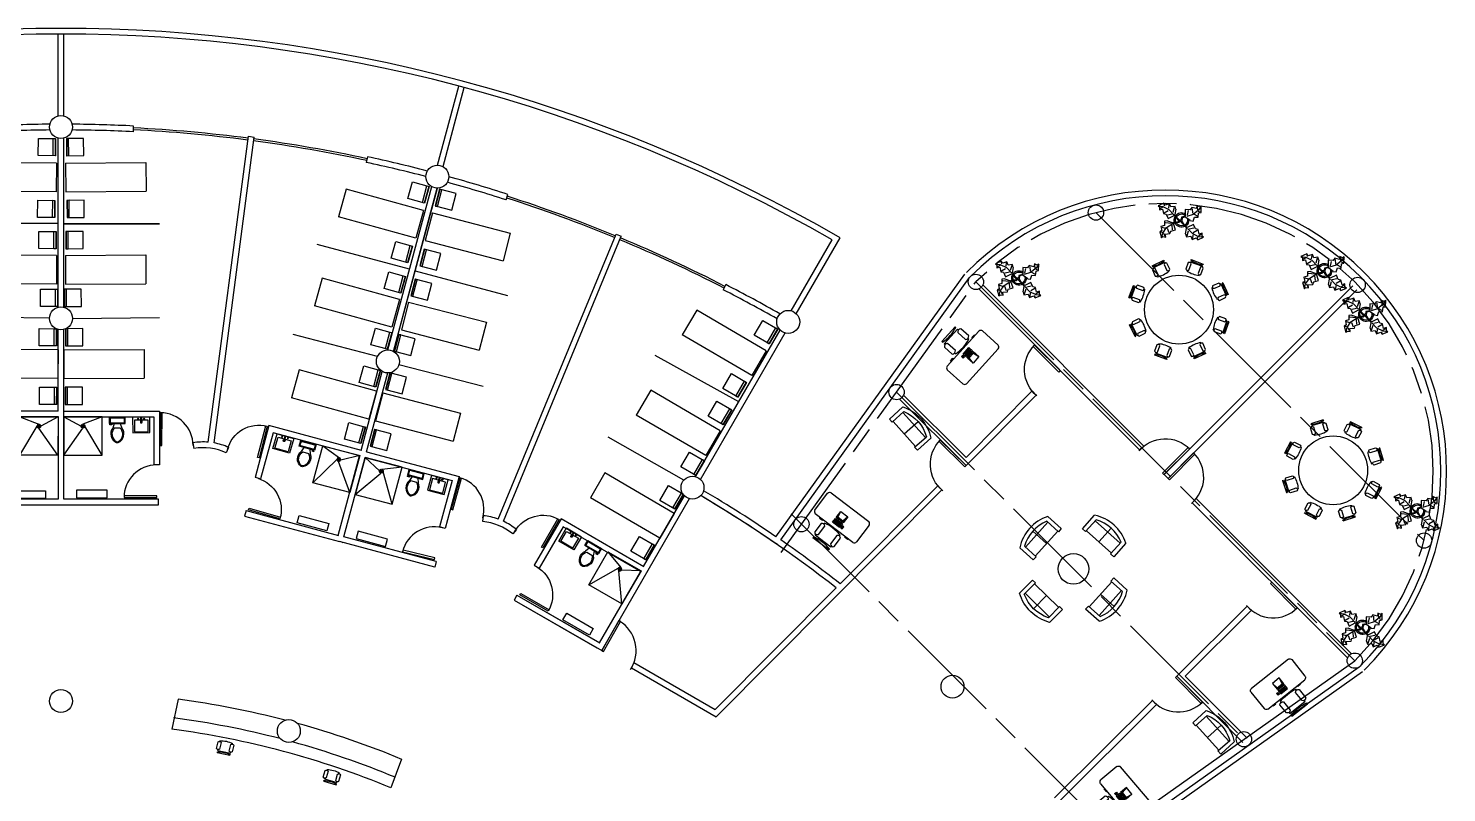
# Model space of a CAD drawing. Header units: millimetres. Extents: x 9 to 248, y 25 to 124.
# Drawn here: x 210.83 to 247.89, y 100.77 to 120.75 of the extents above; entities that cross this region are included whole.
import ezdxf

# ---------------------------------------------------------------- set-up
doc = ezdxf.new("R2010")
doc.units = ezdxf.units.MM
doc.header["$LTSCALE"] = 0.8
doc.header["$MEASUREMENT"] = 0
doc.linetypes.add('ACAD_ISO08W100', pattern=[36, 24, -3, 6, -3])
for name, color, linetype in [('cancel', 2, 'Continuous'), ('CANCELERIA', 30, 'Continuous'), ('COLUMNAS', 5, 'Continuous'), ('COTAS', 3, 'Continuous'), ('EJES', 1, 'ACAD_ISO08W100'), ('MUEBLES', 2, 'Continuous'), ('MUROS', 6, 'Continuous')]:
    doc.layers.add(name, color=color, linetype=linetype)
doc.linetypes.add('ZIGZAG', pattern='A,0.00254,-5.08,[131,ltypeshp.shx,S=5.08,R=0,X=-5.08,Y=0],-10.16,[131,ltypeshp.shx,S=5.08,R=180,X=5.08,Y=0],-5.08', length=20.32254)

# ---------------------------------------------------------------- blocks, each defined once
blk = doc.blocks.new('COLUMNA')
at = {"layer": 'COLUMNAS', "ltscale": 0.15}
blk.add_circle((78.551, 72.792), 0.3, dxfattribs=at)
blk = doc.blocks.new('columna0001')
at = {"layer": 'COLUMNAS', "ltscale": 0.15}
blk.add_circle((0, 0), 0.2, dxfattribs=at)
blk = doc.blocks.new('SILLA')
at = {"layer": 'MUEBLES', "ltscale": 0.15}
for points in [[(245.006, 69.762), (245.231, 70.152), (244.841, 70.377), (244.616, 69.987)], [(245.035, 69.814), (244.646, 70.039), (244.621, 69.995), (245.01, 69.77)]]:
    blk.add_lwpolyline(points, close=True, dxfattribs=at)
blk = doc.blocks.new('CAMA')
at = {"layer": 'MUEBLES', "ltscale": 0.15}
for p, q in [((245.018, 69.714), (246.068, 71.533)), ((246.068, 71.533), (246.718, 71.158)), ((245.668, 69.339), (246.718, 71.158)), ((245.018, 69.714), (245.668, 69.339))]:
    blk.add_line(p, q, dxfattribs=at)
blk = doc.blocks.new('banca')
at = {"layer": 'cancel', "ltscale": 0.15}
blk.add_lwpolyline([(306.602, 97.421), (306.702, 97.248), (307.394, 97.65), (307.293, 97.823)], close=True, dxfattribs=at)
blk = doc.blocks.new('reg.')
at = {"layer": 'cancel', "ltscale": 0.15}
for p, q in [((306.216, 99.43), (305.879, 99.014)), ((305.351, 98.928), (305.861, 98.946)), ((305.865, 98.979), (305.891, 98.933)), ((305.869, 98.991), (305.904, 98.931)), ((305.876, 98.999), (305.915, 98.932)), ((305.884, 99.006), (305.924, 98.936)), ((305.893, 99.009), (305.932, 98.943)), ((305.904, 99.011), (305.938, 98.951)), ((305.916, 99.009), (305.943, 98.963)), ((306.718, 98.565), (305.947, 98.996)), ((305.853, 98.063), (305.929, 98.928))]:
    blk.add_line(p, q, dxfattribs=at)
blk.add_lwpolyline([(306.718, 98.565), (306.216, 99.43), (305.351, 98.928), (305.853, 98.063)], close=True, dxfattribs=at)
for radius in [0.05, 0.04]:
    blk.add_circle((305.904, 98.971), radius, dxfattribs=at)
blk = doc.blocks.new('Toilet - top')
for p, q in [((-10, -8.5), (-8, -8.5)), ((-10, -9.5), (-10, -8.5)), ((-7, -9.5), (-10, -9.5)), ((-8, -8.5), (-8, -8)), ((-7, -8), (-7, -9.5)), ((-4, -8), (-6, -14)), ((4, -14), (-4, -14)), ((4, -8), (6, -14)), ((9.5, -6), (9.5, -2))]:
    blk.add_line(p, q)
blk.add_lwpolyline([(10.5, -8), (10.5, 0), (-10.5, 0), (-10.5, -8)], close=True)
for points in [[(-9.5, -2), (-9.5, -6)], [(8.5, -1), (-8.5, -1)], [(-8.5, -7), (8.5, -7)]]:
    blk.add_lwpolyline(points)
for centre, radius, start, end in [((-8.6, -1.9), 0.884, 81.8699, 188.1301), ((-8.6, -6.1), 0.884, 171.8699, 278.1301), ((3.5, -21.6), 12.2, 141.4691, 247.9714), ((4.2, -21.8), 11.3, 136.3677, 238.9468), ((-3.5, -21.6), 12.2, 292.0284, 38.5307), ((-4.2, -21.8), 11.3, 301.053, 43.6321), ((8.6, -1.9), 0.884, 351.8699, 98.1301), ((8.6, -6.1), 0.884, 261.8699, 8.1301), ((0, -27.9), 4, 245.7318, 294.2682), ((0, -29), 4, 254.8605, 285.1395)]:
    blk.add_arc(centre, radius, start, end)
blk = doc.blocks.new('lav.')
at = {"layer": 'MUEBLES', "ltscale": 0.15}
for points in [[(283.552, 48.153), (284.002, 48.153), (284.002, 48.553), (283.552, 48.553)], [(283.767, 48.553), (283.788, 48.553), (283.788, 48.431), (283.767, 48.431)], [(283.599, 48.178), (283.955, 48.178), (283.955, 48.477), (283.599, 48.477)]]:
    blk.add_lwpolyline(points, close=True, dxfattribs=at)
for centre in [(283.699, 48.517), (283.856, 48.517)]:
    blk.add_circle(centre, 0.0136, dxfattribs=at)
at = {"layer": 'MUEBLES', "linetype": 'ACAD_ISO08W100', "ltscale": 0.15}
blk.add_arc((283.777, 48.431), 0.0229, 118.3923, 61.6077, dxfattribs=at)
blk = doc.blocks.new('Chair - Desk')
at = {"linetype": 'Continuous'}
for p, q in [((-8.5, 0), (-8.5, -1)), ((-8.5, 0), (8.5, 0)), ((8.5, 0), (8.5, -1)), ((-10.5, -5), (-10.5, -14)), ((-8.5, -3), (-8.5, -4)), ((-8.5, -3), (8.5, -3)), ((-8.5, -15), (-8.5, -16)), ((-6.5, -14), (-6.5, -5)), ((-2, -3), (-2, -1.9355)), ((2, -1.9576), (2, -3)), ((6.5, -5), (6.5, -14)), ((8.5, -3), (8.5, -4)), ((8.5, -15), (8.5, -16)), ((10.5, -14), (10.5, -5))]:
    blk.add_line(p, q, dxfattribs=at)
for centre, radius, start, end in [((-8.5, -6.5), 2.5, 36.8699, 143.1301), ((-8.5, -12.5), 2.5, 216.8699, 323.1301), ((0, 34.625), 36.625, 256.5803, 283.4197), ((0, 19.625), 36.625, 256.5803, 283.4197), ((8.5, -6.5), 2.5, 36.8699, 143.1301), ((8.5, -12.5), 2.5, 216.8699, 323.1301)]:
    blk.add_arc(centre, radius, start, end, dxfattribs=at)
blk = doc.blocks.new('PUERTA')
blk.add_lwpolyline([(-0.95, 0.948), (-0.95, -0.002), (-0.902, -0.002), (-0.902, 0.947)])
at = {"ltscale": 0.15}
blk.add_arc((-0.95, -0.002), 0.95, 0.0972, 90, dxfattribs=at)
blk = doc.blocks.new('escr')
at = {"linetype": 'Continuous'}
for p, q in [((-0.692, 0.404), (0.543, 0.404)), ((-0.76, -0.213), (-0.76, 0.336)), ((-0.198, -0.03), (-0.198, 0.168)), ((-0.168, 0), (-0.198, 0.168)), ((-0.198, 0.168), (0.03, 0.168)), ((-0.198, -0.03), (-0.168, 0)), ((0, 0), (-0.168, 0)), ((0.03, 0.168), (0, 0)), ((0, 0), (0.03, -0.03)), ((0.03, 0.168), (0.03, -0.03)), ((0.611, 0.336), (0.611, -0.213)), ((0.543, -0.282), (-0.692, -0.282)), ((-0.532, -0.282), (-0.532, -0.305)), ((-0.532, -0.305), (-0.44, -0.305)), ((-0.44, -0.305), (-0.44, -0.282)), ((-0.357, -0.362), (-0.357, -0.332)), ((0.03, -0.03), (-0.198, -0.03)), ((-0.198, -0.061), (0.03, -0.061)), ((-0.198, -0.183), (-0.198, -0.061)), ((0.03, -0.183), (-0.198, -0.183)), ((0, -0.091), (-0.168, -0.091)), ((-0.168, -0.091), (-0.168, -0.137)), ((0, -0.107), (-0.168, -0.107)), ((-0.168, -0.122), (0, -0.122)), ((-0.168, -0.137), (0, -0.137)), ((0, -0.152), (-0.168, -0.152)), ((-0.168, -0.152), (-0.168, -0.168)), ((-0.168, -0.168), (0, -0.168)), ((0, -0.137), (0, -0.091)), ((0, -0.168), (0, -0.152)), ((0.03, -0.061), (0.03, -0.183)), ((0.061, -0.107), (0.061, -0.168)), ((0.107, -0.107), (0.061, -0.107)), ((0.061, -0.168), (0.107, -0.168)), ((0.069, -0.122), (0.069, -0.137)), ((0.099, -0.122), (0.069, -0.122)), ((0.069, -0.137), (0.099, -0.137)), ((0.084, -0.122), (0.084, -0.137)), ((0.099, -0.137), (0.099, -0.122)), ((0.107, -0.168), (0.107, -0.107)), ((0.161, -0.362), (0.161, -0.332)), ((0.291, -0.305), (0.291, -0.282)), ((0.383, -0.305), (0.291, -0.305)), ((0.383, -0.282), (0.383, -0.305)), ((-0.418, -0.393), (-0.418, -0.667)), ((-0.357, -0.728), (-0.357, -0.698)), ((0.161, -0.728), (-0.357, -0.728)), ((-0.296, -0.667), (-0.296, -0.393)), ((-0.159, -0.76), (-0.159, -0.728)), ((-0.037, -0.728), (-0.037, -0.761)), ((0.1, -0.393), (0.1, -0.667)), ((0.161, -0.728), (0.161, -0.698)), ((0.222, -0.667), (0.222, -0.393)), ((-0.357, -0.82), (-0.357, -0.789)), ((0.161, -0.82), (-0.357, -0.82)), ((0.161, -0.82), (0.161, -0.789))]:
    blk.add_line(p, q, dxfattribs=at)
for centre, radius, start, end in [((-0.68, 0.324), 0.0808, 98.1301, 171.8699), ((0.531, 0.324), 0.0808, 8.1301, 81.8699), ((-0.68, -0.202), 0.0808, 188.1301, 261.8699), ((-0.357, -0.439), 0.0762, 36.8699, 143.1301), ((-0.098, -1.418), 1.116, 76.5803, 103.4197), ((0.161, -0.439), 0.0762, 36.8699, 143.1301), ((0.531, -0.202), 0.0808, 278.1301, 351.8699), ((-0.357, -0.621), 0.0762, 216.8699, 323.1301), ((0.161, -0.621), 0.0762, 216.8699, 323.1301), ((-0.098, -1.875), 1.116, 76.5803, 103.4197)]:
    blk.add_arc(centre, radius, start, end, dxfattribs=at)
blk = doc.blocks.new('PUERTA22')
at = {"layer": 'MUEBLES', "ltscale": 0.15}
blk.add_lwpolyline([(245.042, 89.518), (244.592, 90.298), (244.549, 90.273), (244.999, 89.493)], close=True, dxfattribs=at)
blk.add_arc((244.999, 89.493), 0.9, 26.3729, 118.4089, dxfattribs=at)
blk = doc.blocks.new('puerta500')
at = {"layer": 'MUEBLES', "ltscale": 0.15}
for p, q in [((290.955, 111.851), (290.919, 111.817)), ((291.591, 111.15), (290.919, 111.817)), ((291.591, 111.15), (291.626, 111.186))]:
    blk.add_line(p, q, dxfattribs=at)
blk.add_lwpolyline([(291.626, 111.186), (290.955, 111.851)], dxfattribs=at)
blk.add_arc((291.558, 111.183), 0.9, 40.4455, 135.2257, dxfattribs=at)
blk = doc.blocks.new('Sofa - Roundback Loveseat 5 ft.')
at = {"linetype": 'Continuous'}
for p, q in [((-24, -33.99998), (-24, -11.46958)), ((-23.9998, -13.38178), (23.99986, -13.38178)), ((0, -32.44198), (0, -5.99998)), ((24.00004, -33.99998), (24.00004, -11.46958)), ((-24, -32.44198), (24.00004, -32.44198))]:
    blk.add_line(p, q, dxfattribs=at)
for points in [[(-24, -33.99998), (-30, -33.99998), (-30, -7.99998)], [(30.00004, -7.99998), (30.00004, -33.99998), (24.00004, -33.99998)]]:
    blk.add_lwpolyline(points, dxfattribs=at)
for centre, radius, start, end in [((0, -60.24998), 60.24998, 60.13715, 119.8628), ((0, -61.38438), 55.38444, 64.32083, 115.6792)]:
    blk.add_arc(centre, radius, start, end, dxfattribs=at)
blk = doc.blocks.new('Plant - Rubber or Philodendron')
at = {"linetype": 'Continuous'}
for p, q in [((-14.8639, 10.7964), (-12.6195, 11.8975)), ((-12.6195, 11.8975), (-12.1909, 9.4345)), ((8.8871, 10.7908), (9.9809, 13.4933)), ((9.9809, 13.4933), (13.3837, 12.301)), ((10.5828, 12.6946), (10.8893, 9.7953)), ((13.3837, 12.301), (14.68, 13.9039)), ((14.5816, 13.2037), (14.3848, 11.8033)), ((14.68, 13.9039), (19.3848, 11.8146)), ((19.3848, 11.8146), (15.3859, 11.3055)), ((19.3848, 11.8146), (18.1868, 10.9119)), ((-16.2005, 11.4774), (-13.9899, 8.1064)), ((-16.2005, 11.4774), (-14.8639, 10.7964)), ((-16.0159, 6.3329), (-16.2005, 11.4774)), ((-14.0069, 5.8704), (-16.0159, 6.3329)), ((-15.3434, 6.5514), (-13.9984, 6.9884)), ((-13.5868, 2.2894), (-14.0069, 5.8704)), ((-13.9899, 8.1064), (-9.5434, 4.7185)), ((-10.6784, 2.491), (-13.5868, 2.2894)), ((-13.3174, 8.325), (-13.0735, 11.0065)), ((-13.1329, 3.1804), (-10.6614, 4.727)), ((-12.1909, 9.4345), (-8.3829, 10.3)), ((-9.5858, -0.8715), (-10.6784, 2.491)), ((-9.5434, 4.7185), (-4.1917, 2.9888)), ((-8.8369, 9.409), (-9.0894, 5.6095)), ((-8.3829, 10.3), (-7.0549, 8.501)), ((-7.1228, -0.443), (-3.5248, 2.2131)), ((-7.0549, 8.501), (-3.0284, 8.6941)), ((-4.8529, 4.012), (-5.7184, 7.82)), ((-3.5248, 2.2131), (-3.3011, 2.4355)), ((-3.3011, 2.4355), (-0.5306, 1.7947)), ((-3.0284, 8.6941), (-3.0709, 3.1041)), ((-3.0709, 3.1041), (0.0797, 2.3163)), ((-0.5306, 1.7947), (-0.2255, -0.5527)), ((-0.5306, 1.7947), (-0.5306, 1.7947)), ((0.0797, 2.3163), (0.4866, -0.031)), ((0.4866, -0.031), (2.1141, 0.2298)), ((2.1141, 0.2298), (5.4346, 3.9146)), ((6.1032, 3.6844), (2.8262, -0.031)), ((4.6914, 8.8812), (5.3859, 11.2828)), ((4.6914, 8.8812), (5.5014, 4.4831)), ((5.3859, 11.2828), (8.8871, 10.7908)), ((5.4346, 3.9146), (5.5014, 4.4831)), ((5.9878, 10.4842), (7.1971, 6.3869)), ((11.1089, 1.1958), (6.1032, 3.6844)), ((10.3916, 8.7942), (6.2847, 4.4028)), ((7.7005, 4.8881), (11.5025, 3.9967)), ((15.3859, 11.3055), (10.3916, 8.7942)), ((14.2977, 6.1031), (10.9934, 7.9956)), ((12.7005, 4.8994), (11.1089, 1.1958)), ((14.8995, 5.3044), (12.7005, 4.8994)), ((15.7909, 9.1065), (14.8995, 5.3044)), ((15.2875, 10.6053), (17.5907, 9.2105)), ((18.1925, 8.4119), (15.7909, 9.1065)), ((18.1868, 10.9119), (18.1925, 8.4119)), ((-16.8157, -10.7754), (-14.4141, -11.4699)), ((-16.8101, -13.2754), (-16.8157, -10.7754)), ((-13.9107, -12.9688), (-16.2139, -11.574)), ((-14.4141, -11.4699), (-13.5228, -7.6679)), ((-14.0091, -13.669), (-9.0148, -11.1577)), ((-13.5228, -7.6679), (-11.3237, -7.2629)), ((-12.921, -8.4665), (-9.6166, -10.359)), ((-11.3237, -7.2629), (-9.7321, -3.5593)), ((-6.3237, -7.2516), (-10.1257, -6.3602)), ((-9.7321, -3.5593), (-4.7264, -6.0479)), ((-7.1228, -0.443), (-9.5858, -0.8715)), ((-9.0148, -11.1577), (-4.9047, -6.8122)), ((-4.611, -12.8477), (-5.8203, -8.7504)), ((-2.019, -3.6148), (-4.7264, -6.0479)), ((-4.1246, -6.8466), (-4.0579, -6.2781)), ((-3.3146, -11.2447), (-4.1246, -6.8466)), ((-4.0579, -6.2781), (-0.9375, -3.1608)), ((-3.3146, -11.2447), (-4.0092, -13.6463)), ((-2.019, -3.6148), (-0.2255, -0.5527)), ((-0.9375, -3.1608), (0.5883, -0.8135)), ((0.5883, -0.8135), (2.2447, -2.0916)), ((2.8262, -0.031), (1.3003, -0.5527)), ((1.3003, -0.5527), (2.4193, -1.4655)), ((2.2447, -2.0916), (6.7108, -2.6626)), ((2.4193, -1.4655), (6.895, -2.1175)), ((4.943, -7.9659), (6.7108, -2.6626)), ((8.8321, -9.0266), (4.943, -7.9659)), ((11.6605, -0.5413), (6.895, -2.1175)), ((12.3677, -6.1981), (7.219, -2.6772)), ((8.125, -4.0768), (7.7715, -7.9659)), ((8.3544, -2.7453), (13.1973, -2.1704)), ((9.5392, -11.1479), (8.8321, -9.0266)), ((13.4283, -11.5015), (9.5392, -11.1479)), ((10.2463, -10.4408), (11.6605, -6.9053)), ((11.6605, -0.5413), (14.1354, -0.8948)), ((15.5496, -10.7943), (12.3677, -6.1981)), ((13.0748, -13.9763), (13.4283, -11.5015)), ((16.2567, -5.8446), (13.4283, -6.5517)), ((14.8425, -10.7943), (13.7819, -13.2692)), ((14.1354, -0.8948), (14.1354, -4.4304)), ((14.1354, -4.4304), (16.9638, -5.1375)), ((16.6103, -14.6834), (15.5496, -10.7943)), ((17.3174, -9.7337), (15.9032, -9.7337)), ((16.9638, -5.1375), (16.2567, -8.673)), ((16.2567, -8.673), (18.0245, -9.7337)), ((18.0245, -9.7337), (16.6103, -14.6834)), ((-18.008, -14.1781), (-16.8101, -13.2754)), ((-18.008, -14.1781), (-14.0091, -13.669)), ((-13.3032, -16.2674), (-18.008, -14.1781)), ((-12.0069, -14.6645), (-13.3032, -16.2674)), ((-13.2048, -15.5672), (-13.008, -14.1668)), ((-8.6042, -15.8568), (-12.0069, -14.6645)), ((-9.206, -15.0581), (-9.5126, -12.1588)), ((-7.5103, -13.1543), (-8.6042, -15.8568)), ((-4.0092, -13.6463), (-7.5103, -13.1543)), ((15.5496, -13.6228), (13.0748, -13.9763)), ((16.6103, -14.6834), (15.5496, -13.6228))]:
    blk.add_line(p, q, dxfattribs=at)
for centre, radius, start, end in [((0.0308, 0.1664), 6, 178.6147, 235.1169), ((0.0308, 0.1664), 5, 168.1647, 238.6725), ((0, 0), 6.1275, 34.37569, 120.1028), ((-0.0601, -0.2075), 5.2461, 33.82192, 124.9414), ((-0.2664, 0.1682), 5.2775, 338.4094, 20.03007), ((-0.098, 0.1364), 6.1288, 341.2017, 26.09184), ((-0.0234, 0.3825), 6.1492, 242.5812, 331.2714), ((-0.1102, 0.4886), 5.2883, 247.3711, 327.472)]:
    blk.add_arc(centre, radius, start, end, dxfattribs=at)

msp = doc.modelspace()

# ---------------------------------------------------------------- linework, layer by layer
at = {"layer": 'CANCELERIA', "ltscale": 0.15}
msp.add_line((211.761, 115.64), (214.261, 115.64), dxfattribs=at)
for radius, start, end in [(37.975, 82.6127, 87.1414), (38.025, 82.6126, 87.1414), (38.025, 77.8577, 82.3865), (37.975, 77.8577, 82.3864), (38.025, 67.6126, 72.1414), (37.975, 67.6127, 72.1414), (38.025, 62.8577, 67.3865), (37.975, 62.8577, 67.3864)]:
    msp.add_arc((211.686, 80.166), radius, start, end, dxfattribs=at)
at = {"layer": 'COLUMNAS', "ltscale": 0.15}
msp.add_circle((230.686, 113.075), 0.3, dxfattribs=at)
at = {"layer": 'EJES', "ltscale": 0.15}
for p, q in [((238.726, 115.932), (247.299, 107.359)), ((230.499, 107.047), (235.588, 114.12)), ((233.517, 111.242), (242.59, 102.168)), ((230.762, 108.056), (239.38, 99.439))]:
    msp.add_line(p, q, dxfattribs=at)
at = {"layer": 'EJES', "linetype": 'ByBlock', "ltscale": 0.15}
msp.add_line((238.475, 99.254), (245.488, 104.221), dxfattribs=at)
at = {"layer": 'EJES', "ltscale": 0.15}
msp.add_lwpolyline([(235.588, 114.12), (245.488, 104.221)], dxfattribs=at)
msp.add_arc((240.538, 109.17), 7, 315, 135, dxfattribs=at)
at = {"layer": 'MUEBLES', "linetype": 'ZIGZAG', "ltscale": 0.01}
for p, q in [((211.615, 115.647), (209.115, 115.644)), ((211.757, 115.647), (214.257, 115.644)), ((220.795, 114.451), (218.38, 115.098)), ((220.94, 114.412), (223.354, 113.765)), ((211.394, 113.172), (209.119, 113.194)), ((211.986, 113.165), (214.261, 113.19)), ((219.956, 112.17), (217.754, 112.742)), ((220.516, 111.963), (222.72, 111.398)), ((229.394, 110.986), (227.206, 112.195)), ((227.957, 108.939), (225.978, 110.061))]:
    msp.add_line(p, q, dxfattribs=at)
at = {"layer": 'MUEBLES', "ltscale": 0.15}
for p, q in [((214.744, 103.214), (214.586, 102.428)), ((220.584, 101.646), (220.305, 100.895))]:
    msp.add_line(p, q, dxfattribs=at)
for centre, radius in [((240.895, 113.396), 0.9), ((244.923, 109.195), 0.9), ((238.139, 106.619), 0.4)]:
    msp.add_circle(centre, radius, dxfattribs=at)
for radius, start, end in [(23.25, 75.4109, 82.4425), (22.75, 75.4154, 82.5776), (22.45, 67.4224, 82.5776), (23.25, 67.4734, 74.5891), (22.75, 67.4224, 74.5846)]:
    msp.add_arc((211.686, 80.166), radius, start, end, dxfattribs=at)
at = {"layer": 'MUROS', "color": 2, "ltscale": 0.15}
for p, q in [((211.611, 118.456), (211.611, 120.596)), ((211.761, 118.456), (211.761, 120.596)), ((221.524, 117.171), (222.077, 119.238)), ((221.669, 117.132), (222.222, 119.199)), ((230.896, 113.289), (232.041, 115.272)), ((230.766, 113.364), (231.836, 115.217))]:
    msp.add_line(p, q, dxfattribs=at)
at = {"layer": 'MUROS', "ltscale": 0.15}
for p, q in [((211.611, 113.456), (211.611, 117.876)), ((211.611, 113.456), (211.611, 117.876)), ((211.761, 113.456), (211.761, 117.876)), ((211.761, 113.456), (211.761, 117.876)), ((215.536, 109.931), (216.582, 117.925)), ((215.685, 109.912), (216.73, 117.905)), ((216.582, 117.925), (216.73, 117.905)), ((219.695, 117.389), (219.663, 117.243)), ((220.23, 112.341), (221.374, 116.61)), ((220.23, 112.342), (221.373, 116.61)), ((220.375, 112.303), (221.519, 116.571)), ((220.375, 112.303), (221.518, 116.571)), ((223.109, 107.921), (226.187, 115.371)), ((223.247, 107.863), (226.326, 115.314)), ((226.187, 115.371), (226.326, 115.314)), ((230.366, 107.461), (235.304, 114.325)), ((230.489, 107.376), (235.426, 114.237)), ((229.056, 114.048), (228.987, 113.915)), ((245.433, 114.019), (240.504, 109.09)), ((245.539, 113.913), (240.61, 108.984)), ((211.611, 110.74), (211.611, 112.876)), ((211.761, 108.44), (211.761, 112.876)), ((211.761, 110.74), (211.761, 112.876)), ((228.266, 109.034), (230.476, 112.861)), ((228.267, 109.034), (230.476, 112.861)), ((228.396, 108.959), (230.606, 112.786)), ((228.397, 108.959), (230.606, 112.786)), ((219.527, 109.717), (220.08, 111.78)), ((219.671, 109.679), (220.224, 111.742)), ((235.332, 109.533), (237.059, 111.269)), ((237.059, 111.269), (237.162, 111.16)), ((235.332, 109.32), (237.162, 111.16)), ((211.611, 110.59), (211.611, 108.44)), ((211.761, 108.44), (211.761, 110.59)), ((215.135, 109.914), (215.161, 109.767)), ((216.064, 109.794), (216.005, 109.656)), ((239.978, 109.828), (239.869, 109.726)), ((214.261, 109.337), (214.111, 109.34)), ((218.932, 107.496), (219.488, 109.573)), ((219.076, 107.457), (219.633, 109.534)), ((216.902, 108.972), (216.756, 109.008)), ((240.61, 108.984), (240.504, 109.09)), ((228.803, 102.757), (234.698, 108.683)), ((232.047, 106.231), (234.595, 108.792)), ((234.698, 108.683), (234.595, 108.792)), ((211.611, 108.44), (209.119, 108.44)), ((209.119, 108.29), (214.232, 108.29)), ((214.232, 108.44), (211.761, 108.44)), ((214.232, 108.29), (214.232, 108.44)), ((225.813, 104.484), (228.106, 108.456)), ((225.813, 104.484), (228.106, 108.456)), ((226.908, 106.681), (227.976, 108.531)), ((241.347, 108.457), (241.226, 108.332)), ((222.717, 108.008), (222.703, 107.859)), ((221.723, 107.676), (221.579, 107.718)), ((223.583, 107.651), (223.491, 107.533)), ((219.034, 107.301), (219.037, 107.312)), ((224.048, 106.713), (224.18, 106.64)), ((225.758, 104.689), (226.833, 106.551)), ((225.758, 104.689), (226.833, 106.551)), ((228.778, 102.945), (231.94, 106.124)), ((240.84, 103.812), (242.68, 105.642)), ((241.053, 103.812), (242.789, 105.539)), ((226.657, 104.17), (226.593, 104.034)), ((238.738, 99.196), (245.603, 104.057)), ((238.825, 99.072), (245.69, 103.935)), ((237.645, 100.634), (240.206, 103.182)), ((237.751, 100.527), (240.312, 103.075)), ((240.203, 103.178), (240.312, 103.075))]:
    msp.add_line(p, q, dxfattribs=at)
at = {"layer": 'MUROS', "linetype": 'ACAD_ISO08W100', "ltscale": 0.15}
for p, q in [((213.577, 118.044), (213.585, 118.194)), ((223.316, 116.264), (223.362, 116.406))]:
    msp.add_line(p, q, dxfattribs=at)
at = {"layer": 'MUROS'}
for p, q in [((235.677, 113.926), (239.869, 109.726)), ((235.783, 114.032), (239.978, 109.828)), ((233.605, 111.047), (235.332, 109.32)), ((233.711, 111.153), (235.332, 109.533)), ((241.243, 108.349), (245.285, 104.3)), ((241.347, 108.457), (245.391, 104.406)), ((242.567, 102.086), (240.84, 103.812)), ((242.673, 102.192), (241.053, 103.812))]:
    msp.add_line(p, q, dxfattribs=at)
at = {"layer": 'MUROS', "ltscale": 0.15}
for points in [[(211.611, 110.74), (209.119, 110.741), (209.119, 109.337)], [(211.619, 110.59), (209.269, 110.591), (209.269, 109.337), (209.119, 109.337)], [(211.761, 110.74), (214.261, 110.74), (214.261, 109.337)], [(211.761, 110.59), (214.111, 110.59), (214.111, 109.34)], [(219.535, 109.715), (217.12, 110.363), (216.756, 109.008)], [(219.496, 109.571), (217.226, 110.179), (216.902, 108.972)], [(219.633, 109.534), (221.903, 108.926), (221.579, 107.718)], [(219.671, 109.679), (222.086, 109.032), (221.723, 107.676)], [(216.524, 108.142), (216.485, 107.997), (218.965, 107.332)], [(216.524, 108.142), (218.939, 107.494)], [(226.915, 106.677), (224.75, 107.928), (224.048, 106.713)], [(221.491, 106.81), (219.076, 107.457)], [(226.84, 106.547), (224.805, 107.723), (224.18, 106.64)], [(221.491, 106.81), (221.452, 106.665), (218.965, 107.332)], [(223.6, 105.936), (223.525, 105.806), (225.69, 104.556)], [(223.6, 105.936), (223.525, 105.806), (225.813, 104.484)], [(223.6, 105.936), (225.765, 104.686)], [(223.6, 105.936), (225.758, 104.689)], [(226.657, 104.17), (228.778, 102.945)], [(226.593, 104.034), (228.803, 102.757)]]:
    msp.add_lwpolyline(points, dxfattribs=at)
at = {"layer": 'MUROS', "color": 2, "ltscale": 0.15}
for radius, start, end in [(40.58, 59.8941, 120.1059), (40.43, 60.1063, 119.8937)]:
    msp.add_arc((211.686, 80.166), radius, start, end, dxfattribs=at)
at = {"layer": 'MUROS', "ltscale": 0.15}
for centre, radius, start, end in [((211.686, 80.166), 38.075, 90.4375, 92.8576), ((211.686, 80.166), 38.075, 87.1414, 89.5625), ((211.686, 80.166), 37.925, 90.4384, 92.8578), ((211.686, 80.166), 37.925, 87.1414, 89.5616), ((211.686, 80.166), 37.925, 75.4384, 77.8578), ((211.686, 80.166), 38.075, 75.4375, 77.8576), ((211.686, 80.166), 37.925, 72.1414, 74.5616), ((211.686, 80.166), 38.075, 72.1414, 74.5625), ((240.538, 109.17), 7.35, 315, 135), ((240.538, 109.17), 7.2, 315, 135), ((211.686, 80.166), 37.925, 60.4384, 62.8578), ((211.686, 80.166), 38.075, 60.4375, 62.8576), ((215.402, 108.337), 1.6, 85.211, 99.6015), ((215.402, 108.337), 1.45, 65.5628, 99.6015), ((215.402, 108.337), 1.6, 65.5628, 79.8376), ((211.686, 80.166), 33.075, 55.6137, 59.4962), ((211.686, 80.166), 32.925, 55.3587, 59.4951), ((211.686, 80.166), 32.925, 52.0354, 59.4951), ((222.567, 106.415), 1.45, 50.5628, 84.6015), ((222.567, 106.415), 1.6, 70.211, 84.6015), ((222.567, 106.415), 1.6, 50.5628, 64.8376), ((211.686, 80.166), 33.075, 52.0041, 55.3538)]:
    msp.add_arc(centre, radius, start, end, dxfattribs=at)

# ---------------------------------------------------------------- block references
at = {"layer": 'cancel', "xscale": -1}
for name, p, rotation in [('reg.', (525.516, 177.591), 30.00000000000077), ('reg.', (540.063, 93.47), 15.07458588126066), ('banca', (525.516, 177.591), 30.00000000000077), ('banca', (540.071, 93.48), 15.07458588126066), ('reg.', (532.347, 8.119), 0.08972647200889305), ('banca', (532.347, 8.119), 0.08972647200889305)]:
    msp.add_blockref(name, p, dxfattribs=dict(at, rotation=rotation))
at = {"layer": 'cancel'}
for name, p, rotation in [('reg.', (-102.039, 178.083), 329.91027352799), ('reg.', (-66.045, 255.869), 314.9254141187382), ('banca', (-102.038, 178.102), 329.91027352799), ('banca', (-66.047, 255.889), 314.9254141187382)]:
    msp.add_blockref(name, p, dxfattribs=dict(at, rotation=rotation))
at = {"layer": 'CANCELERIA', "ltscale": 0.15, "yscale": 0.9, "zscale": 0.9}
for p, xscale, rotation in [((215.136, 109.843), 0.9, 359.6979347057858), ((216.035, 109.739), -0.9, 345.3985169154486), ((214.186, 109.337), 0.9, 89.99999999999993), ((216.828, 108.987), -0.9, 253.7427443690199), ((222.706, 107.952), 0.9, 344.6014830845523), ((223.537, 107.592), -0.9, 330.3020652942151), ((221.643, 107.697), 0.9, 76.25725563098099), ((224.106, 106.679), -0.9, 240.000000000001)]:
    msp.add_blockref('PUERTA', p, dxfattribs=dict(at, xscale=xscale, rotation=rotation))
at = {"layer": 'COLUMNAS'}
for name, p, rotation in [('COLUMNA', (284.478, 39.615), 89.99999999999999), ('COLUMNA', (284.478, 39.615), 89.99999999999997), ('COLUMNA', (284.478, 39.615), 89.99999999999994), ('COLUMNA', (271.502, 22.156), 74.99999999999999), ('COLUMNA', (271.502, 22.156), 74.99999999999994), ('COLUMNA', (271.502, 22.156), 74.99999999999999), ('columna0001', (238.726, 115.932), 90), ('columna0001', (235.588, 114.12), 90), ('columna0001', (245.563, 114.043), 90), ('COLUMNA', (284.478, 34.615), 89.99999999999999), ('COLUMNA', (284.478, 34.615), 89.99999999999997), ('COLUMNA', (284.478, 34.615), 89.99999999999994), ('COLUMNA', (270.208, 17.327), 74.99999999999999), ('COLUMNA', (270.208, 17.327), 74.99999999999994), ('COLUMNA', (270.208, 17.327), 74.99999999999999), ('columna0001', (233.517, 111.242), 90), ('COLUMNA', (251.95, 4.321), 59.99999999999999), ('columna0001', (231.032, 107.787), 90), ('columna0001', (247.299, 107.359), 90), ('columna0001', (245.488, 104.221), 90), ('COLUMNA', (230.906, -3.474), 45), ('COLUMNA', (284.478, 24.615), 89.99999999999999), ('COLUMNA', (290.431, 23.831), 89.99999999999999), ('columna0001', (242.59, 102.168), 90)]:
    msp.add_blockref(name, p, dxfattribs=dict(at, rotation=rotation))
at = {"layer": 'COTAS', "ltscale": 0.15, "xscale": -0.03174999999998818, "yscale": 0.03175000000000239, "zscale": 0.03175}
for p in [(240.963, 115.735), (236.716, 114.218), (244.698, 114.409), (245.781, 113.269), (247.128, 108.13), (245.693, 105.089)]:
    msp.add_blockref('Plant - Rubber or Philodendron', p, dxfattribs=at)
at = {"layer": 'MUEBLES', "xscale": -1}
for name, p, rotation in [('CAMA', (395.368, 293.609), 59.70236363826325), ('SILLA', (395.38, 293.766), 59.70236363826325), ('CAMA', (444.537, 238.446), 44.61430944991292), ('SILLA', (444.59, 238.594), 44.61430944991292), ('SILLA', (395.364, 292.149), 59.70236363826325), ('CAMA', (395.371, 291.195), 59.70236363826325), ('SILLA', (395.394, 291.334), 59.70236363826325), ('SILLA', (444.154, 237.037), 44.61430944991292), ('CAMA', (443.912, 236.114), 44.61430944991292), ('SILLA', (443.971, 236.242), 44.61430944991292), ('SILLA', (395.44, 289.826), 59.70236363826325), ('CAMA', (477.48, 173.172), 29.70236363826345), ('CAMA', (395.414, 288.725), 59.70236363826325), ('SILLA', (395.403, 288.794), 59.70236363826325), ('SILLA', (443.622, 234.774), 44.61430944991292), ('SILLA', (477.569, 173.302), 29.70236363826345), ('SILLA', (477.569, 173.302), 29.70236363826384), ('CAMA', (443.311, 233.718), 44.61430944991292), ('SILLA', (443.318, 233.787), 44.61430944991292), ('SILLA', (395.411, 287.265), 59.70236363826325), ('CAMA', (476.277, 171.08), 29.70236363826345), ('SILLA', (476.748, 171.909), 29.70236363826345), ('SILLA', (476.366, 171.188), 29.70236363826345), ('SILLA', (442.928, 232.309), 44.61430944991292), ('lav.', (478.166, -12.245), 344.5637118360593), ('SILLA', (475.651, 169.86), 29.70236363826345), ('CAMA', (475.079, 168.919), 29.70236363826345), ('SILLA', (475.104, 168.984), 29.70236363826345), ('lav.', (445.213, -77.985), 329.5788524268075), ('SILLA', (474.346, 167.656), 29.70236363826345), ('escr', (243.463, 103.515), 38.43524496595064), ('escr', (239.411, 100.773), 310.1150753045903)]:
    msp.add_blockref(name, p, dxfattribs=dict(at, rotation=rotation))
at = {"layer": 'MUEBLES'}
for name, p, rotation in [('CAMA', (28.004, 293.609), 300.2976363617367), ('SILLA', (27.992, 293.766), 300.2976363617367), ('SILLA', (28.007, 292.149), 300.2976363617367), ('CAMA', (89.171, 333.666), 285.3856905500872), ('SILLA', (89.199, 333.821), 285.3856905500872), ('CAMA', (28, 291.195), 300.2976363617367), ('SILLA', (27.977, 291.334), 300.2976363617367), ('SILLA', (88.798, 332.254), 285.3856905500872), ('SILLA', (88.559, 331.474), 285.3856905500872), ('SILLA', (27.932, 289.826), 300.2976363617367), ('CAMA', (88.546, 331.334), 285.3856905500872), ('CAMA', (27.957, 288.725), 300.2976363617367), ('SILLA', (27.969, 288.794), 300.2976363617367), ('escr', (235.411, 112.133), 227.6776094195845), ('SILLA', (88.128, 330.029), 285.3856905500872), ('SILLA', (27.961, 287.265), 300.2976363617367), ('CAMA', (87.869, 328.958), 285.3856905500872), ('SILLA', (87.897, 329.022), 285.3856905500872), ('lav.', (-69.63, 59.942), 0.4211475731913871), ('SILLA', (87.496, 327.546), 285.3856905500872), ('lav.', (-65.285, 133.372), 345.4362881639396), ('escr', (232.115, 107.866), 322.6058279172217)]:
    msp.add_blockref(name, p, dxfattribs=dict(at, rotation=rotation))
at = {"layer": 'MUEBLES', "ltscale": 0.15}
for name, p, xscale, yscale, zscale, rotation in [('Chair - Desk', (240.347, 114.614), 0.01984374999997732, 0.01984375000000682, 0.01984375, 25.04670958364711), ('Chair - Desk', (241.369, 114.645), 0.01984374999998699, 0.01984375000000682, 0.01984375, 340.0467095835826), ('Chair - Desk', (242.113, 113.944), 0.01984374999999705, 0.01984375000000682, 0.01984375, 295.0467095835752), ('Chair - Desk', (239.646, 113.87), 0.0198437499999955, 0.01984375000000682, 0.01984375, 70.04670958363528), ('Chair - Desk', (239.676, 112.848), 0.01984374999999705, 0.01984375000000682, 0.01984375, 115.0467095835752), ('Chair - Desk', (242.144, 112.922), 0.0198437499999955, 0.01984375000000682, 0.01984375, 250.0467095836353), ('Chair - Desk', (240.42, 112.147), 0.01984374999998699, 0.01984375000000682, 0.01984375, 160.0467095835827), ('Chair - Desk', (241.443, 112.177), 0.01984374999997732, 0.01984375000000682, 0.01984375, 205.0467095836471), ('Sofa - Roundback Loveseat 5 ft.', (234.159, 110.542), -0.01828800000001817, 0.01828799999999831, 0.018288, 311.864988183451), ('Toilet - top', (213.156, 110.577), 0.01984375000000001, 0.01984375000000001, 0.01984375, 0.3881020215539888), ('Chair - Desk', (244.502, 110.462), -0.0198437500000102, 0.01984375000000682, 0.01984375, 17.54962428749364), ('Chair - Desk', (245.522, 110.389), -0.01984375000001463, 0.01984375000000682, 0.01984375, 332.549624287535), ('Toilet - top', (218.153, 109.923), -0.01984375000000001, 0.01984375000000001, 0.01984375, 344.5967573876967), ('Chair - Desk', (243.729, 109.793), -0.01984374999999547, 0.01984375000000682, 0.01984375, 62.54962428755255), ('Chair - Desk', (246.191, 109.616), -0.01984374999998809, 0.01984375000000682, 0.01984375, 287.5496242874278), ('Toilet - top', (220.977, 109.166), 0.01984375000000001, 0.01984375000000001, 0.01984375, 345.4032426123022), ('Chair - Desk', (243.655, 108.773), -0.01984374999998809, 0.01984375000000682, 0.01984375, 107.5496242874278), ('Chair - Desk', (246.118, 108.596), -0.01984374999999547, 0.01984375000000682, 0.01984375, 242.5496242875525), ('Chair - Desk', (244.325, 108), -0.01984375000001463, 0.01984375000000682, 0.01984375, 152.549624287535), ('Chair - Desk', (245.345, 107.927), -0.0198437500000102, 0.01984375000000682, 0.01984375, 197.5496242874937), ('Sofa - Roundback Loveseat 5 ft.', (236.992, 107.678), 0.01828800000001817, 0.01828799999999831, 0.018288, 48.13501181654908), ('Sofa - Roundback Loveseat 5 ft.', (239.198, 107.766), 0.0182879999999992, 0.01828799999999831, 0.018288, 318.1350118166154), ('Toilet - top', (225.631, 107.259), -0.01984375000000001, 0.01984375000000001, 0.01984375, 329.611897978445), ('Sofa - Roundback Loveseat 5 ft.', (239.286, 105.561), 0.01828800000001817, 0.01828799999999831, 0.018288, 228.1350118165491), ('Sofa - Roundback Loveseat 5 ft.', (237.022, 105.501), -0.01828799999999354, 0.01828799999999831, 0.018288, 135.6774174757719), ('Sofa - Roundback Loveseat 5 ft.', (242.083, 102.605), -0.01828800000001817, 0.01828799999999831, 0.018288, 311.864988183451), ('Chair - Desk', (215.936, 101.784), -0.01984375000000001, 0.01984375000000001, 0.01984375, 167.8566592859536), ('Chair - Desk', (218.713, 101.027), -0.01984375000000001, 0.01984375000000001, 0.01984375, 163.9789072734671)]:
    msp.add_blockref(name, p, dxfattribs=dict(at, xscale=xscale, yscale=yscale, zscale=zscale, rotation=rotation))
at = {"layer": 'MUROS', "xscale": -1, "rotation": 90.50000000000128}
for p in [(346.394, 404.35), (343.934, 401.87)]:
    msp.add_blockref('puerta500', p, dxfattribs=at)
at = {"layer": 'MUROS', "xscale": -1}
msp.add_blockref('puerta500', (532.094, -2.061), dxfattribs=at)
at = {"layer": 'MUROS'}
for p, rotation in [((129.459, 400.574), 270), ((535.87, 214.874), 179.4999999999987), ((533.39, 212.414), 179.4999999999987)]:
    msp.add_blockref('puerta500', p, dxfattribs=dict(at, rotation=rotation))
at = {"layer": 'MUROS', "ltscale": 0.15, "rotation": 300.4608173158347}
msp.add_blockref('PUERTA22', (24.47, 270.299), dxfattribs=at)

doc.saveas('drawing.dxf')
